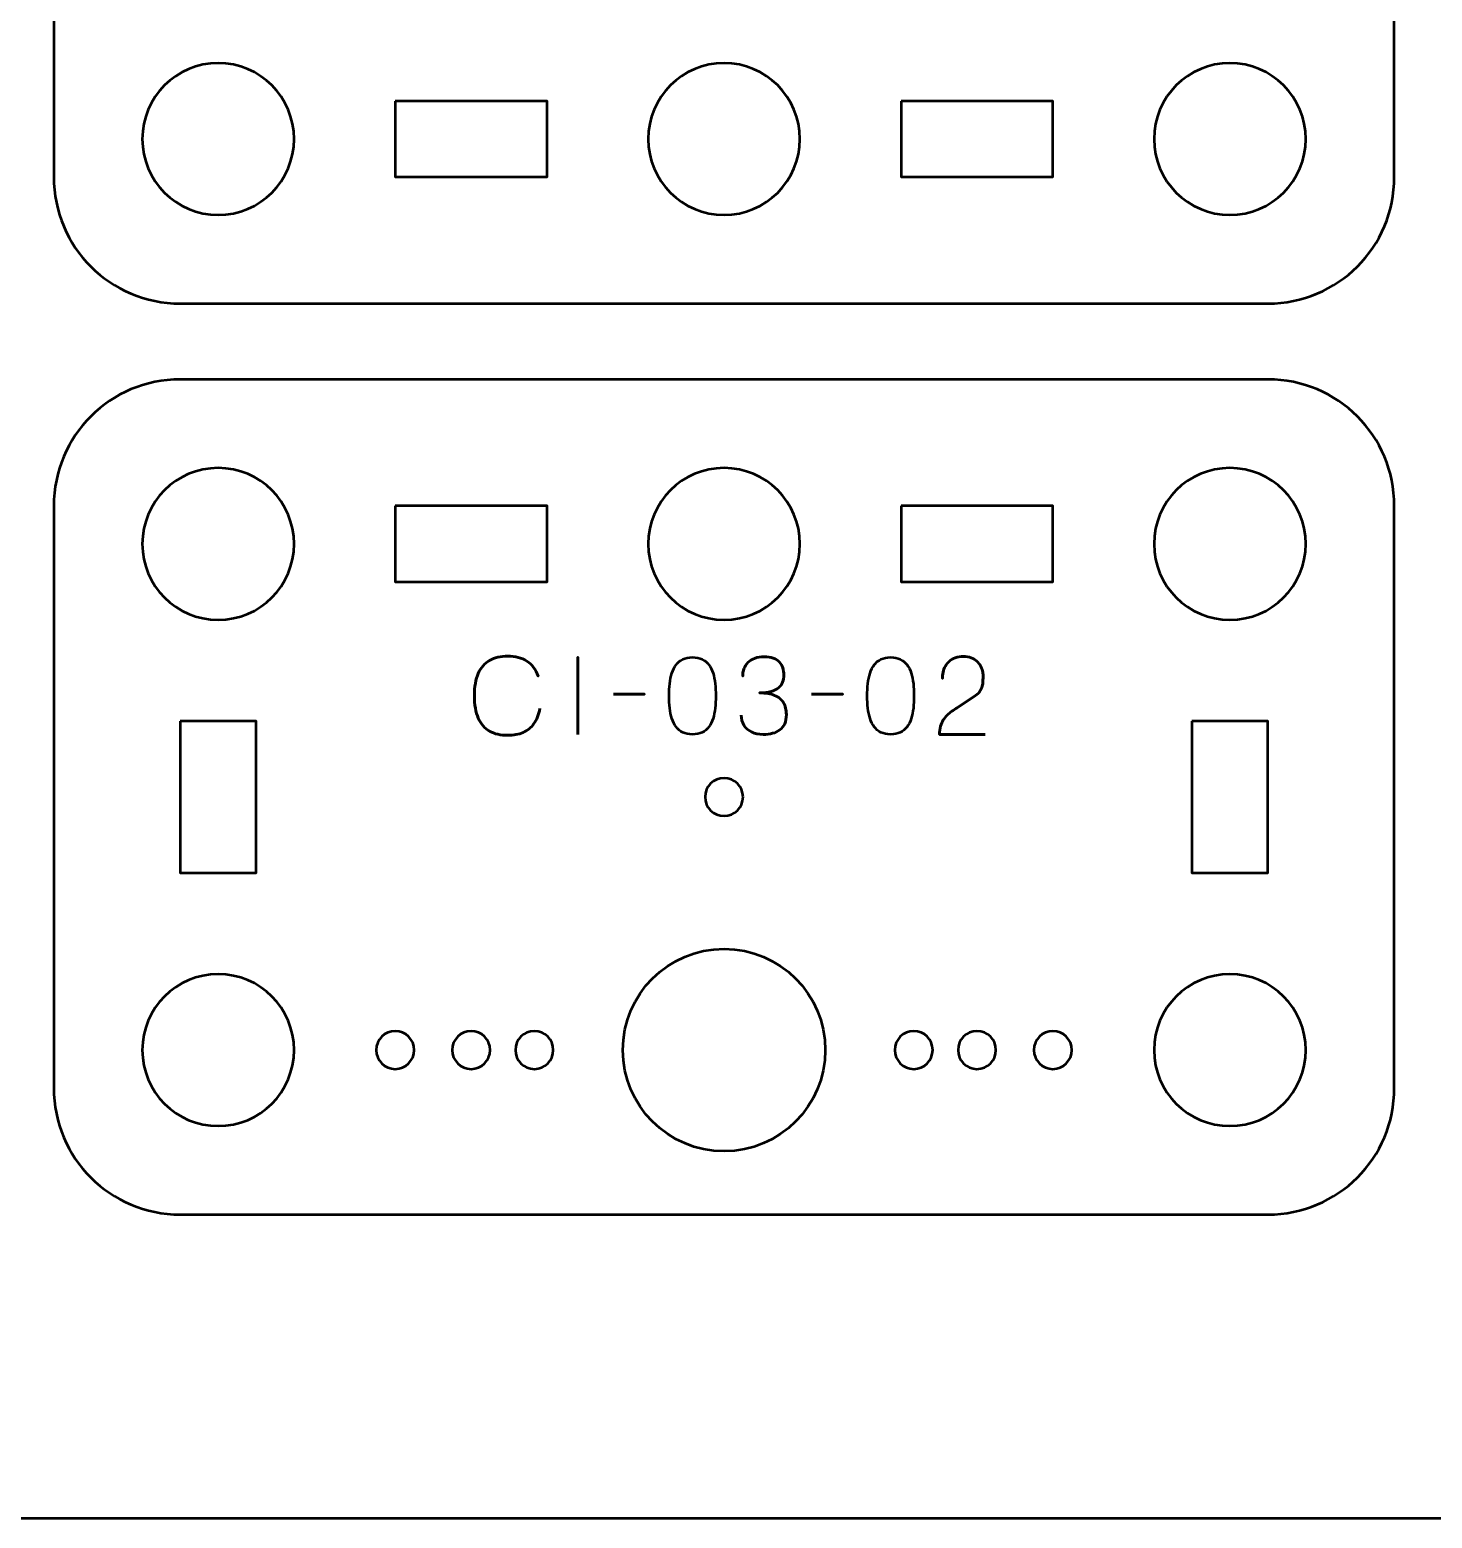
# Model space of a CAD drawing. Header units: centimetres. Extents: x -21 to 0, y -29.7 to 0.
# Drawn here: x -17.05 to -11.5, y -29.7 to -23.82 of the extents above; entities that cross this region are included whole.
import ezdxf

# ---------------------------------------------------------------- set-up
doc = ezdxf.new("R2010")
doc.units = ezdxf.units.CM
doc.header["$MEASUREMENT"] = 0
doc.layers.add('Layer 1', color=7, linetype='Continuous')

msp = doc.modelspace()

# ---------------------------------------------------------------- linework, layer by layer
at = {"layer": 'Layer 1', "color": 250, "lineweight": 53}
msp.add_ellipse((-14.3, -27.85), major_axis=(0, 0.4), ratio=1, dxfattribs=at)
at = {"layer": 'Layer 1', "color": 22, "lineweight": 53}
msp.add_open_spline([(-21.00003, -29.19995), (-21.00003, -29.19995), (-21.00003, -0.49992), (-21.00003, -0.49992), (-21.00003, -0.49992), (-21.00003, -0.22295), (-20.77694, 0.00004), (-20.49994, 0.00004), (-20.49994, 0.00004), (-20.49994, 0.00004), (-0.50008, 0.00004), (-0.50008, 0.00004), (-0.50008, 0.00004), (-0.22294, 0.00004), (0.00002, -0.22295), (0.00002, -0.49992), (0.00002, -0.49992), (0.00002, -0.49992), (0.00002, -29.19995), (0.00002, -29.19995), (0.00002, -29.19995), (0.00002, -29.47695), (-0.22294, -29.70004), (-0.50008, -29.70004), (-0.50008, -29.70004), (-0.50008, -29.70004), (-20.49994, -29.70004), (-20.49994, -29.70004), (-20.49994, -29.70004), (-20.77694, -29.70004), (-21.00003, -29.47695), (-21.00003, -29.19995)], degree=3, knots=[0, 0, 0, 0, 0.125, 0.125, 0.125, 0.125, 0.25, 0.25, 0.25, 0.25, 0.375, 0.375, 0.375, 0.375, 0.5, 0.5, 0.5, 0.5, 0.625, 0.625, 0.625, 0.625, 0.75, 0.75, 0.75, 0.75, 0.875, 0.875, 0.875, 0.875, 1, 1, 1, 1], dxfattribs=at)
at = {"layer": 'Layer 1', "color": 2, "lineweight": 53}
for points in [[(-16.44994, -19.59997), (-16.44994, -19.59997), (-12.15007, -19.59997), (-12.15007, -19.59997), (-12.15007, -19.59997), (-11.87293, -19.59997), (-11.64997, -19.82306), (-11.64997, -20.10006), (-11.64997, -20.10006), (-11.64997, -20.10006), (-11.64997, -24.39993), (-11.64997, -24.39993), (-11.64997, -24.39993), (-11.64997, -24.67707), (-11.87293, -24.90003), (-12.15007, -24.90003), (-12.15007, -24.90003), (-12.15007, -24.90003), (-16.44994, -24.90003), (-16.44994, -24.90003), (-16.44994, -24.90003), (-16.72694, -24.90003), (-16.95003, -24.67707), (-16.95003, -24.39993), (-16.95003, -24.39993), (-16.95003, -24.39993), (-16.95003, -20.10006), (-16.95003, -20.10006), (-16.95003, -20.10006), (-16.95003, -19.82306), (-16.72694, -19.59997), (-16.44994, -19.59997)], [(-16.44994, -25.19997), (-16.44994, -25.19997), (-12.15007, -25.19997), (-12.15007, -25.19997), (-12.15007, -25.19997), (-11.87293, -25.19997), (-11.64997, -25.42306), (-11.64997, -25.70006), (-11.64997, -25.70006), (-11.64997, -25.70006), (-11.64997, -27.99993), (-11.64997, -27.99993), (-11.64997, -27.99993), (-11.64997, -28.27707), (-11.87293, -28.50003), (-12.15007, -28.50003), (-12.15007, -28.50003), (-12.15007, -28.50003), (-16.44994, -28.50003), (-16.44994, -28.50003), (-16.44994, -28.50003), (-16.72694, -28.50003), (-16.95003, -28.27707), (-16.95003, -27.99993), (-16.95003, -27.99993), (-16.95003, -27.99993), (-16.95003, -25.70006), (-16.95003, -25.70006), (-16.95003, -25.70006), (-16.95003, -25.42306), (-16.72694, -25.19997), (-16.44994, -25.19997)]]:
    msp.add_open_spline(points, degree=3, knots=[0, 0, 0, 0, 0.125, 0.125, 0.125, 0.125, 0.25, 0.25, 0.25, 0.25, 0.375, 0.375, 0.375, 0.375, 0.5, 0.5, 0.5, 0.5, 0.625, 0.625, 0.625, 0.625, 0.75, 0.75, 0.75, 0.75, 0.875, 0.875, 0.875, 0.875, 1, 1, 1, 1], dxfattribs=at)
at = {"layer": 'Layer 1', "lineweight": 53}
for points in [[(-16, -24.25), (-16, -24.41567), (-16.13423, -24.55), (-16.30001, -24.55), (-16.30001, -24.55), (-16.46567, -24.55), (-16.60001, -24.41567), (-16.60001, -24.25), (-16.60001, -24.25), (-16.60001, -24.08437), (-16.46567, -23.95), (-16.30001, -23.95), (-16.30001, -23.95), (-16.13423, -23.95), (-16, -24.08437), (-16, -24.25)], [(-13.99993, -24.25), (-13.99993, -24.41567), (-14.1343, -24.55), (-14.29993, -24.55), (-14.29993, -24.55), (-14.4657, -24.55), (-14.59993, -24.41567), (-14.59993, -24.25), (-14.59993, -24.25), (-14.59993, -24.08437), (-14.4657, -23.95), (-14.29993, -23.95), (-14.29993, -23.95), (-14.1343, -23.95), (-13.99993, -24.08437), (-13.99993, -24.25)], [(-12, -24.25), (-12, -24.41567), (-12.13433, -24.55), (-12.3, -24.55), (-12.3, -24.55), (-12.46563, -24.55), (-12.6, -24.41567), (-12.6, -24.25), (-12.6, -24.25), (-12.6, -24.08437), (-12.46563, -23.95), (-12.3, -23.95), (-12.3, -23.95), (-12.13433, -23.95), (-12, -24.08437), (-12, -24.25)], [(-15.59999, -24.09993), (-15.59999, -24.09993), (-14.99998, -24.09993), (-14.99998, -24.09993), (-14.99998, -24.09993), (-14.99998, -24.09993), (-14.99998, -24.39993), (-14.99998, -24.39993), (-14.99998, -24.39993), (-14.99998, -24.39993), (-15.59999, -24.39993), (-15.59999, -24.39993), (-15.59999, -24.39993), (-15.59999, -24.39993), (-15.59999, -24.09993), (-15.59999, -24.09993)], [(-13.60002, -24.09993), (-13.60002, -24.09993), (-13.00002, -24.09993), (-13.00002, -24.09993), (-13.00002, -24.09993), (-13.00002, -24.09993), (-13.00002, -24.39993), (-13.00002, -24.39993), (-13.00002, -24.39993), (-13.00002, -24.39993), (-13.60002, -24.39993), (-13.60002, -24.39993), (-13.60002, -24.39993), (-13.60002, -24.39993), (-13.60002, -24.09993), (-13.60002, -24.09993)], [(-16, -25.85), (-16, -26.01577), (-16.13423, -26.15), (-16.30001, -26.15), (-16.30001, -26.15), (-16.46567, -26.15), (-16.60001, -26.01577), (-16.60001, -25.85), (-16.60001, -25.85), (-16.60001, -25.68433), (-16.46567, -25.54999), (-16.30001, -25.54999), (-16.30001, -25.54999), (-16.13423, -25.54999), (-16, -25.68433), (-16, -25.85)], [(-13.99993, -25.85), (-13.99993, -26.01577), (-14.1343, -26.15), (-14.29993, -26.15), (-14.29993, -26.15), (-14.4657, -26.15), (-14.59993, -26.01577), (-14.59993, -25.85), (-14.59993, -25.85), (-14.59993, -25.68433), (-14.4657, -25.54999), (-14.29993, -25.54999), (-14.29993, -25.54999), (-14.1343, -25.54999), (-13.99993, -25.68433), (-13.99993, -25.85)], [(-12, -25.85), (-12, -26.01577), (-12.13433, -26.15), (-12.3, -26.15), (-12.3, -26.15), (-12.46563, -26.15), (-12.6, -26.01577), (-12.6, -25.85), (-12.6, -25.85), (-12.6, -25.68433), (-12.46563, -25.54999), (-12.3, -25.54999), (-12.3, -25.54999), (-12.13433, -25.54999), (-12, -25.68433), (-12, -25.85)], [(-15.59999, -25.70006), (-15.59999, -25.70006), (-14.99998, -25.70006), (-14.99998, -25.70006), (-14.99998, -25.70006), (-14.99998, -25.70006), (-14.99998, -26.00007), (-14.99998, -26.00007), (-14.99998, -26.00007), (-14.99998, -26.00007), (-15.59999, -26.00007), (-15.59999, -26.00007), (-15.59999, -26.00007), (-15.59999, -26.00007), (-15.59999, -25.70006), (-15.59999, -25.70006)], [(-13.60002, -25.70006), (-13.60002, -25.70006), (-13.00002, -25.70006), (-13.00002, -25.70006), (-13.00002, -25.70006), (-13.00002, -25.70006), (-13.00002, -26.00007), (-13.00002, -26.00007), (-13.00002, -26.00007), (-13.00002, -26.00007), (-13.60002, -26.00007), (-13.60002, -26.00007), (-13.60002, -26.00007), (-13.60002, -26.00007), (-13.60002, -25.70006), (-13.60002, -25.70006)], [(-16.44994, -26.55001), (-16.44994, -26.55001), (-16.14993, -26.55001), (-16.14993, -26.55001), (-16.14993, -26.55001), (-16.14993, -26.55001), (-16.14993, -27.15002), (-16.14993, -27.15002), (-16.14993, -27.15002), (-16.14993, -27.15002), (-16.44994, -27.15002), (-16.44994, -27.15002), (-16.44994, -27.15002), (-16.44994, -27.15002), (-16.44994, -26.55001), (-16.44994, -26.55001)], [(-12.45007, -26.55001), (-12.45007, -26.55001), (-12.15007, -26.55001), (-12.15007, -26.55001), (-12.15007, -26.55001), (-12.15007, -26.55001), (-12.15007, -27.15002), (-12.15007, -27.15002), (-12.15007, -27.15002), (-12.15007, -27.15002), (-12.45007, -27.15002), (-12.45007, -27.15002), (-12.45007, -27.15002), (-12.45007, -27.15002), (-12.45007, -26.55001), (-12.45007, -26.55001)], [(-16, -27.85007), (-16, -28.0157), (-16.13423, -28.15007), (-16.30001, -28.15007), (-16.30001, -28.15007), (-16.46567, -28.15007), (-16.60001, -28.0157), (-16.60001, -27.85007), (-16.60001, -27.85007), (-16.60001, -27.6843), (-16.46567, -27.55007), (-16.30001, -27.55007), (-16.30001, -27.55007), (-16.13423, -27.55007), (-16, -27.6843), (-16, -27.85007)], [(-12, -27.85007), (-12, -28.0157), (-12.13433, -28.15007), (-12.3, -28.15007), (-12.3, -28.15007), (-12.46563, -28.15007), (-12.6, -28.0157), (-12.6, -27.85007), (-12.6, -27.85007), (-12.6, -27.6843), (-12.46563, -27.55007), (-12.3, -27.55007), (-12.3, -27.55007), (-12.13433, -27.55007), (-12, -27.6843), (-12, -27.85007)]]:
    msp.add_open_spline(points, degree=3, knots=[0, 0, 0, 0, 0.25, 0.25, 0.25, 0.25, 0.5, 0.5, 0.5, 0.5, 0.75, 0.75, 0.75, 0.75, 1, 1, 1, 1], dxfattribs=at)
at = {"layer": 'Layer 1', "color": 30, "lineweight": 53}
for points, knots in [([(-15.02816, -26.50037), (-15.03268, -26.52457), (-15.04058, -26.54454), (-15.05166, -26.5602), (-15.05166, -26.5602), (-15.0628, -26.5758), (-15.07706, -26.58737), (-15.09441, -26.59492), (-15.09441, -26.59492), (-15.1117, -26.60247), (-15.13202, -26.60628), (-15.15516, -26.60621), (-15.15516, -26.60621), (-15.18331, -26.60628), (-15.20723, -26.60084), (-15.22685, -26.58977), (-15.22685, -26.58977), (-15.24646, -26.57876), (-15.26142, -26.56176), (-15.27172, -26.53869), (-15.27172, -26.53869), (-15.28202, -26.51561), (-15.28717, -26.48605), (-15.28724, -26.45), (-15.28724, -26.45), (-15.28717, -26.41409), (-15.28202, -26.38459), (-15.27172, -26.36152), (-15.27172, -26.36152), (-15.26142, -26.33845), (-15.24646, -26.32138), (-15.22685, -26.3103), (-15.22685, -26.3103), (-15.20723, -26.29922), (-15.18331, -26.29372), (-15.15516, -26.29379), (-15.15516, -26.29379), (-15.12503, -26.29372), (-15.09978, -26.30014), (-15.07946, -26.31305), (-15.07946, -26.31305), (-15.05921, -26.32596), (-15.04432, -26.34593), (-15.03494, -26.37295), (-15.03494, -26.37295), (-15.04432, -26.34593), (-15.05921, -26.32596), (-15.07946, -26.31305), (-15.07946, -26.31305), (-15.09978, -26.30014), (-15.12503, -26.29372), (-15.15516, -26.29379), (-15.15516, -26.29379), (-15.18331, -26.29372), (-15.20723, -26.29922), (-15.22685, -26.3103), (-15.22685, -26.3103), (-15.24646, -26.32138), (-15.26142, -26.33845), (-15.27172, -26.36152), (-15.27172, -26.36152), (-15.28202, -26.38459), (-15.28717, -26.41409), (-15.28724, -26.45), (-15.28724, -26.45), (-15.28717, -26.48605), (-15.28202, -26.51561), (-15.27172, -26.53869), (-15.27172, -26.53869), (-15.26142, -26.56176), (-15.24646, -26.57876), (-15.22685, -26.58977), (-15.22685, -26.58977), (-15.20723, -26.60084), (-15.18331, -26.60628), (-15.15516, -26.60621), (-15.15516, -26.60621), (-15.13202, -26.60628), (-15.1117, -26.60247), (-15.09441, -26.59492), (-15.09441, -26.59492), (-15.07706, -26.58737), (-15.0628, -26.5758), (-15.05166, -26.5602), (-15.05166, -26.5602), (-15.04058, -26.54454), (-15.03268, -26.52457), (-15.02816, -26.50037)], [0, 0, 0, 0, 0.0454545, 0.0454545, 0.0454545, 0.0454545, 0.0909091, 0.0909091, 0.0909091, 0.0909091, 0.1363636, 0.1363636, 0.1363636, 0.1363636, 0.1818182, 0.1818182, 0.1818182, 0.1818182, 0.2272727, 0.2272727, 0.2272727, 0.2272727, 0.2727273, 0.2727273, 0.2727273, 0.2727273, 0.3181818, 0.3181818, 0.3181818, 0.3181818, 0.3636364, 0.3636364, 0.3636364, 0.3636364, 0.4090909, 0.4090909, 0.4090909, 0.4090909, 0.4545455, 0.4545455, 0.4545455, 0.4545455, 0.5, 0.5, 0.5, 0.5, 0.5454545, 0.5454545, 0.5454545, 0.5454545, 0.5909091, 0.5909091, 0.5909091, 0.5909091, 0.6363636, 0.6363636, 0.6363636, 0.6363636, 0.6818182, 0.6818182, 0.6818182, 0.6818182, 0.7272727, 0.7272727, 0.7272727, 0.7272727, 0.7727273, 0.7727273, 0.7727273, 0.7727273, 0.8181818, 0.8181818, 0.8181818, 0.8181818, 0.8636364, 0.8636364, 0.8636364, 0.8636364, 0.9090909, 0.9090909, 0.9090909, 0.9090909, 0.9545455, 0.9545455, 0.9545455, 0.9545455, 1, 1, 1, 1]), ([(-14.8783, -26.60282), (-14.8783, -26.60282), (-14.8783, -26.2976), (-14.8783, -26.2976), (-14.8783, -26.2976), (-14.8783, -26.2976), (-14.8783, -26.60282), (-14.8783, -26.60282)], [0, 0, 0, 0, 0.5, 0.5, 0.5, 0.5, 1, 1, 1, 1]), ([(-14.42491, -26.60282), (-14.4101, -26.60275), (-14.39733, -26.60014), (-14.38667, -26.59506), (-14.38667, -26.59506), (-14.37609, -26.58998), (-14.36727, -26.58271), (-14.36022, -26.57347), (-14.36022, -26.57347), (-14.35323, -26.56416), (-14.34773, -26.55315), (-14.34364, -26.54045), (-14.34364, -26.54045), (-14.33961, -26.52775), (-14.33672, -26.51385), (-14.3351, -26.49861), (-14.3351, -26.49861), (-14.3334, -26.48337), (-14.33256, -26.46735), (-14.33263, -26.45042), (-14.33263, -26.45042), (-14.33256, -26.43356), (-14.3334, -26.41754), (-14.3351, -26.40237), (-14.3351, -26.40237), (-14.33672, -26.3872), (-14.33961, -26.37323), (-14.34364, -26.36053), (-14.34364, -26.36053), (-14.34773, -26.3479), (-14.35323, -26.3369), (-14.36022, -26.32751), (-14.36022, -26.32751), (-14.36727, -26.3182), (-14.37609, -26.31093), (-14.38667, -26.30585), (-14.38667, -26.30585), (-14.39733, -26.3007), (-14.4101, -26.29809), (-14.42491, -26.29802), (-14.42491, -26.29802), (-14.43973, -26.29809), (-14.4525, -26.3007), (-14.46316, -26.30585), (-14.46316, -26.30585), (-14.47374, -26.31093), (-14.48256, -26.3182), (-14.48961, -26.32751), (-14.48961, -26.32751), (-14.4966, -26.3369), (-14.5021, -26.3479), (-14.50619, -26.36053), (-14.50619, -26.36053), (-14.51022, -26.37323), (-14.51311, -26.3872), (-14.51473, -26.40237), (-14.51473, -26.40237), (-14.51642, -26.41754), (-14.51727, -26.43356), (-14.5172, -26.45042), (-14.5172, -26.45042), (-14.51727, -26.46735), (-14.51642, -26.48337), (-14.51473, -26.49861), (-14.51473, -26.49861), (-14.51311, -26.51385), (-14.51022, -26.52775), (-14.50619, -26.54045), (-14.50619, -26.54045), (-14.5021, -26.55315), (-14.4966, -26.56416), (-14.48961, -26.57347), (-14.48961, -26.57347), (-14.48256, -26.58271), (-14.47374, -26.58998), (-14.46316, -26.59506), (-14.46316, -26.59506), (-14.4525, -26.60014), (-14.43973, -26.60275), (-14.42491, -26.60282)], [0, 0, 0, 0, 0.05, 0.05, 0.05, 0.05, 0.1, 0.1, 0.1, 0.1, 0.15, 0.15, 0.15, 0.15, 0.2, 0.2, 0.2, 0.2, 0.25, 0.25, 0.25, 0.25, 0.3, 0.3, 0.3, 0.3, 0.35, 0.35, 0.35, 0.35, 0.4, 0.4, 0.4, 0.4, 0.45, 0.45, 0.45, 0.45, 0.5, 0.5, 0.5, 0.5, 0.55, 0.55, 0.55, 0.55, 0.6, 0.6, 0.6, 0.6, 0.65, 0.65, 0.65, 0.65, 0.7, 0.7, 0.7, 0.7, 0.75, 0.75, 0.75, 0.75, 0.8, 0.8, 0.8, 0.8, 0.85, 0.85, 0.85, 0.85, 0.9, 0.9, 0.9, 0.9, 0.95, 0.95, 0.95, 0.95, 1, 1, 1, 1]), ([(-14.42491, -26.60282), (-14.4101, -26.60275), (-14.39733, -26.60014), (-14.38667, -26.59506), (-14.38667, -26.59506), (-14.37609, -26.58998), (-14.36727, -26.58271), (-14.36022, -26.57347), (-14.36022, -26.57347), (-14.35323, -26.56416), (-14.34773, -26.55315), (-14.34364, -26.54045), (-14.34364, -26.54045), (-14.33961, -26.52775), (-14.33672, -26.51385), (-14.3351, -26.49861), (-14.3351, -26.49861), (-14.3334, -26.48337), (-14.33256, -26.46735), (-14.33263, -26.45042), (-14.33263, -26.45042), (-14.33256, -26.43356), (-14.3334, -26.41754), (-14.3351, -26.40237), (-14.3351, -26.40237), (-14.33672, -26.3872), (-14.33961, -26.37323), (-14.34364, -26.36053), (-14.34364, -26.36053), (-14.34773, -26.3479), (-14.35323, -26.3369), (-14.36022, -26.32751), (-14.36022, -26.32751), (-14.36727, -26.3182), (-14.37609, -26.31093), (-14.38667, -26.30585), (-14.38667, -26.30585), (-14.39733, -26.3007), (-14.4101, -26.29809), (-14.42491, -26.29802), (-14.42491, -26.29802), (-14.43973, -26.29809), (-14.4525, -26.3007), (-14.46316, -26.30585), (-14.46316, -26.30585), (-14.47374, -26.31093), (-14.48256, -26.3182), (-14.48961, -26.32751), (-14.48961, -26.32751), (-14.4966, -26.3369), (-14.5021, -26.3479), (-14.50619, -26.36053), (-14.50619, -26.36053), (-14.51022, -26.37323), (-14.51311, -26.3872), (-14.51473, -26.40237), (-14.51473, -26.40237), (-14.51642, -26.41754), (-14.51727, -26.43356), (-14.5172, -26.45042), (-14.5172, -26.45042), (-14.51727, -26.46735), (-14.51642, -26.48337), (-14.51473, -26.49861), (-14.51473, -26.49861), (-14.51311, -26.51385), (-14.51022, -26.52775), (-14.50619, -26.54045), (-14.50619, -26.54045), (-14.5021, -26.55315), (-14.4966, -26.56416), (-14.48961, -26.57347), (-14.48961, -26.57347), (-14.48256, -26.58271), (-14.47374, -26.58998), (-14.46316, -26.59506), (-14.46316, -26.59506), (-14.4525, -26.60014), (-14.43973, -26.60275), (-14.42491, -26.60282)], [0, 0, 0, 0, 0.05, 0.05, 0.05, 0.05, 0.1, 0.1, 0.1, 0.1, 0.15, 0.15, 0.15, 0.15, 0.2, 0.2, 0.2, 0.2, 0.25, 0.25, 0.25, 0.25, 0.3, 0.3, 0.3, 0.3, 0.35, 0.35, 0.35, 0.35, 0.4, 0.4, 0.4, 0.4, 0.45, 0.45, 0.45, 0.45, 0.5, 0.5, 0.5, 0.5, 0.55, 0.55, 0.55, 0.55, 0.6, 0.6, 0.6, 0.6, 0.65, 0.65, 0.65, 0.65, 0.7, 0.7, 0.7, 0.7, 0.75, 0.75, 0.75, 0.75, 0.8, 0.8, 0.8, 0.8, 0.85, 0.85, 0.85, 0.85, 0.9, 0.9, 0.9, 0.9, 0.95, 0.95, 0.95, 0.95, 1, 1, 1, 1]), ([(-14.2323, -26.5262), (-14.23223, -26.54144), (-14.2287, -26.5547), (-14.22172, -26.5662), (-14.22172, -26.5662), (-14.21473, -26.57763), (-14.20478, -26.58659), (-14.1918, -26.59301), (-14.1918, -26.59301), (-14.17882, -26.59943), (-14.16323, -26.60268), (-14.14509, -26.60282), (-14.14509, -26.60282), (-14.13148, -26.60282), (-14.11913, -26.60141), (-14.10791, -26.59845), (-14.10791, -26.59845), (-14.09676, -26.59548), (-14.08717, -26.5909), (-14.07905, -26.58462), (-14.07905, -26.58462), (-14.07094, -26.57834), (-14.06473, -26.57022), (-14.06029, -26.56035), (-14.06029, -26.56035), (-14.05591, -26.5504), (-14.05373, -26.53847), (-14.05366, -26.5245), (-14.05366, -26.5245), (-14.05358, -26.50588), (-14.05739, -26.49014), (-14.06494, -26.47737), (-14.06494, -26.47737), (-14.07249, -26.4646), (-14.08421, -26.45501), (-14.09994, -26.44845), (-14.09994, -26.44845), (-14.11567, -26.44188), (-14.13585, -26.43857), (-14.16033, -26.43857), (-14.16033, -26.43857), (-14.14206, -26.43864), (-14.12675, -26.43695), (-14.11426, -26.43349), (-14.11426, -26.43349), (-14.10184, -26.43003), (-14.0919, -26.42516), (-14.08442, -26.41881), (-14.08442, -26.41881), (-14.07694, -26.41253), (-14.07151, -26.40505), (-14.06826, -26.39645), (-14.06826, -26.39645), (-14.06494, -26.38791), (-14.06332, -26.37853), (-14.06339, -26.3683), (-14.06339, -26.3683), (-14.06332, -26.35806), (-14.06473, -26.34861), (-14.06755, -26.33986), (-14.06755, -26.33986), (-14.07031, -26.33111), (-14.07482, -26.32342), (-14.08096, -26.31686), (-14.08096, -26.31686), (-14.0871, -26.3103), (-14.09521, -26.30515), (-14.10516, -26.30148), (-14.10516, -26.30148), (-14.11518, -26.29781), (-14.12739, -26.29598), (-14.14171, -26.29591), (-14.14171, -26.29591), (-14.15596, -26.29598), (-14.16845, -26.29809), (-14.17903, -26.30219), (-14.17903, -26.30219), (-14.18969, -26.30628), (-14.19843, -26.31185), (-14.20549, -26.31898), (-14.20549, -26.31898), (-14.21247, -26.3261), (-14.2177, -26.33422), (-14.22115, -26.34339), (-14.22115, -26.34339), (-14.22468, -26.35256), (-14.22637, -26.3623), (-14.22637, -26.37253), (-14.22637, -26.37253), (-14.22637, -26.3623), (-14.22468, -26.35256), (-14.22115, -26.34339), (-14.22115, -26.34339), (-14.2177, -26.33422), (-14.21247, -26.3261), (-14.20549, -26.31898), (-14.20549, -26.31898), (-14.19843, -26.31185), (-14.18969, -26.30628), (-14.17903, -26.30219), (-14.17903, -26.30219), (-14.16845, -26.29809), (-14.15596, -26.29598), (-14.14171, -26.29591), (-14.14171, -26.29591), (-14.12739, -26.29598), (-14.11518, -26.29781), (-14.10516, -26.30148), (-14.10516, -26.30148), (-14.09521, -26.30515), (-14.0871, -26.3103), (-14.08096, -26.31686), (-14.08096, -26.31686), (-14.07482, -26.32342), (-14.07031, -26.33111), (-14.06755, -26.33986), (-14.06755, -26.33986), (-14.06473, -26.34861), (-14.06332, -26.35806), (-14.06339, -26.3683), (-14.06339, -26.3683), (-14.06332, -26.37853), (-14.06494, -26.38791), (-14.06826, -26.39645), (-14.06826, -26.39645), (-14.07151, -26.40505), (-14.07694, -26.41253), (-14.08442, -26.41881), (-14.08442, -26.41881), (-14.0919, -26.42516), (-14.10184, -26.43003), (-14.11426, -26.43349), (-14.11426, -26.43349), (-14.12675, -26.43695), (-14.14206, -26.43864), (-14.16033, -26.43857), (-14.16033, -26.43857), (-14.13585, -26.43857), (-14.11567, -26.44188), (-14.09994, -26.44845), (-14.09994, -26.44845), (-14.08421, -26.45501), (-14.07249, -26.4646), (-14.06494, -26.47737), (-14.06494, -26.47737), (-14.05739, -26.49014), (-14.05358, -26.50588), (-14.05366, -26.5245), (-14.05366, -26.5245), (-14.05373, -26.53847), (-14.05591, -26.5504), (-14.06029, -26.56035), (-14.06029, -26.56035), (-14.06473, -26.57022), (-14.07094, -26.57834), (-14.07905, -26.58462), (-14.07905, -26.58462), (-14.08717, -26.5909), (-14.09676, -26.59548), (-14.10791, -26.59845), (-14.10791, -26.59845), (-14.11913, -26.60141), (-14.13148, -26.60282), (-14.14509, -26.60282), (-14.14509, -26.60282), (-14.16323, -26.60268), (-14.17882, -26.59943), (-14.1918, -26.59301), (-14.1918, -26.59301), (-14.20478, -26.58659), (-14.21473, -26.57763), (-14.22172, -26.5662), (-14.22172, -26.5662), (-14.2287, -26.5547), (-14.23223, -26.54144), (-14.2323, -26.5262)], [0, 0, 0, 0, 0.0227273, 0.0227273, 0.0227273, 0.0227273, 0.0454545, 0.0454545, 0.0454545, 0.0454545, 0.0681818, 0.0681818, 0.0681818, 0.0681818, 0.0909091, 0.0909091, 0.0909091, 0.0909091, 0.1136364, 0.1136364, 0.1136364, 0.1136364, 0.1363636, 0.1363636, 0.1363636, 0.1363636, 0.1590909, 0.1590909, 0.1590909, 0.1590909, 0.1818182, 0.1818182, 0.1818182, 0.1818182, 0.2045455, 0.2045455, 0.2045455, 0.2045455, 0.2272727, 0.2272727, 0.2272727, 0.2272727, 0.25, 0.25, 0.25, 0.25, 0.2727273, 0.2727273, 0.2727273, 0.2727273, 0.2954545, 0.2954545, 0.2954545, 0.2954545, 0.3181818, 0.3181818, 0.3181818, 0.3181818, 0.3409091, 0.3409091, 0.3409091, 0.3409091, 0.3636364, 0.3636364, 0.3636364, 0.3636364, 0.3863636, 0.3863636, 0.3863636, 0.3863636, 0.4090909, 0.4090909, 0.4090909, 0.4090909, 0.4318182, 0.4318182, 0.4318182, 0.4318182, 0.4545455, 0.4545455, 0.4545455, 0.4545455, 0.4772727, 0.4772727, 0.4772727, 0.4772727, 0.5, 0.5, 0.5, 0.5, 0.5227273, 0.5227273, 0.5227273, 0.5227273, 0.5454545, 0.5454545, 0.5454545, 0.5454545, 0.5681818, 0.5681818, 0.5681818, 0.5681818, 0.5909091, 0.5909091, 0.5909091, 0.5909091, 0.6136364, 0.6136364, 0.6136364, 0.6136364, 0.6363636, 0.6363636, 0.6363636, 0.6363636, 0.6590909, 0.6590909, 0.6590909, 0.6590909, 0.6818182, 0.6818182, 0.6818182, 0.6818182, 0.7045455, 0.7045455, 0.7045455, 0.7045455, 0.7272727, 0.7272727, 0.7272727, 0.7272727, 0.75, 0.75, 0.75, 0.75, 0.7727273, 0.7727273, 0.7727273, 0.7727273, 0.7954545, 0.7954545, 0.7954545, 0.7954545, 0.8181818, 0.8181818, 0.8181818, 0.8181818, 0.8409091, 0.8409091, 0.8409091, 0.8409091, 0.8636364, 0.8636364, 0.8636364, 0.8636364, 0.8863636, 0.8863636, 0.8863636, 0.8863636, 0.9090909, 0.9090909, 0.9090909, 0.9090909, 0.9318182, 0.9318182, 0.9318182, 0.9318182, 0.9545455, 0.9545455, 0.9545455, 0.9545455, 0.9772727, 0.9772727, 0.9772727, 0.9772727, 1, 1, 1, 1]), ([(-13.64133, -26.60282), (-13.62652, -26.60275), (-13.61375, -26.60014), (-13.60309, -26.59506), (-13.60309, -26.59506), (-13.59251, -26.58998), (-13.58369, -26.58271), (-13.57664, -26.57347), (-13.57664, -26.57347), (-13.56965, -26.56416), (-13.56415, -26.55315), (-13.56006, -26.54045), (-13.56006, -26.54045), (-13.55603, -26.52775), (-13.55314, -26.51385), (-13.55152, -26.49861), (-13.55152, -26.49861), (-13.54982, -26.48337), (-13.54898, -26.46735), (-13.54905, -26.45042), (-13.54905, -26.45042), (-13.54898, -26.43356), (-13.54982, -26.41754), (-13.55152, -26.40237), (-13.55152, -26.40237), (-13.55314, -26.3872), (-13.55603, -26.37323), (-13.56006, -26.36053), (-13.56006, -26.36053), (-13.56415, -26.3479), (-13.56965, -26.3369), (-13.57664, -26.32751), (-13.57664, -26.32751), (-13.58369, -26.3182), (-13.59251, -26.31093), (-13.60309, -26.30585), (-13.60309, -26.30585), (-13.61375, -26.3007), (-13.62652, -26.29809), (-13.64133, -26.29802), (-13.64133, -26.29802), (-13.65615, -26.29809), (-13.66892, -26.3007), (-13.67958, -26.30585), (-13.67958, -26.30585), (-13.69016, -26.31093), (-13.69898, -26.3182), (-13.70603, -26.32751), (-13.70603, -26.32751), (-13.71302, -26.3369), (-13.71852, -26.3479), (-13.72261, -26.36053), (-13.72261, -26.36053), (-13.72664, -26.37323), (-13.72953, -26.3872), (-13.73115, -26.40237), (-13.73115, -26.40237), (-13.73284, -26.41754), (-13.73369, -26.43356), (-13.73362, -26.45042), (-13.73362, -26.45042), (-13.73369, -26.46735), (-13.73284, -26.48337), (-13.73115, -26.49861), (-13.73115, -26.49861), (-13.72953, -26.51385), (-13.72664, -26.52775), (-13.72261, -26.54045), (-13.72261, -26.54045), (-13.71852, -26.55315), (-13.71302, -26.56416), (-13.70603, -26.57347), (-13.70603, -26.57347), (-13.69898, -26.58271), (-13.69016, -26.58998), (-13.67958, -26.59506), (-13.67958, -26.59506), (-13.66892, -26.60014), (-13.65615, -26.60275), (-13.64133, -26.60282)], [0, 0, 0, 0, 0.05, 0.05, 0.05, 0.05, 0.1, 0.1, 0.1, 0.1, 0.15, 0.15, 0.15, 0.15, 0.2, 0.2, 0.2, 0.2, 0.25, 0.25, 0.25, 0.25, 0.3, 0.3, 0.3, 0.3, 0.35, 0.35, 0.35, 0.35, 0.4, 0.4, 0.4, 0.4, 0.45, 0.45, 0.45, 0.45, 0.5, 0.5, 0.5, 0.5, 0.55, 0.55, 0.55, 0.55, 0.6, 0.6, 0.6, 0.6, 0.65, 0.65, 0.65, 0.65, 0.7, 0.7, 0.7, 0.7, 0.75, 0.75, 0.75, 0.75, 0.8, 0.8, 0.8, 0.8, 0.85, 0.85, 0.85, 0.85, 0.9, 0.9, 0.9, 0.9, 0.95, 0.95, 0.95, 0.95, 1, 1, 1, 1]), ([(-13.64133, -26.60282), (-13.62652, -26.60275), (-13.61375, -26.60014), (-13.60309, -26.59506), (-13.60309, -26.59506), (-13.59251, -26.58998), (-13.58369, -26.58271), (-13.57664, -26.57347), (-13.57664, -26.57347), (-13.56965, -26.56416), (-13.56415, -26.55315), (-13.56006, -26.54045), (-13.56006, -26.54045), (-13.55603, -26.52775), (-13.55314, -26.51385), (-13.55152, -26.49861), (-13.55152, -26.49861), (-13.54982, -26.48337), (-13.54898, -26.46735), (-13.54905, -26.45042), (-13.54905, -26.45042), (-13.54898, -26.43356), (-13.54982, -26.41754), (-13.55152, -26.40237), (-13.55152, -26.40237), (-13.55314, -26.3872), (-13.55603, -26.37323), (-13.56006, -26.36053), (-13.56006, -26.36053), (-13.56415, -26.3479), (-13.56965, -26.3369), (-13.57664, -26.32751), (-13.57664, -26.32751), (-13.58369, -26.3182), (-13.59251, -26.31093), (-13.60309, -26.30585), (-13.60309, -26.30585), (-13.61375, -26.3007), (-13.62652, -26.29809), (-13.64133, -26.29802), (-13.64133, -26.29802), (-13.65615, -26.29809), (-13.66892, -26.3007), (-13.67958, -26.30585), (-13.67958, -26.30585), (-13.69016, -26.31093), (-13.69898, -26.3182), (-13.70603, -26.32751), (-13.70603, -26.32751), (-13.71302, -26.3369), (-13.71852, -26.3479), (-13.72261, -26.36053), (-13.72261, -26.36053), (-13.72664, -26.37323), (-13.72953, -26.3872), (-13.73115, -26.40237), (-13.73115, -26.40237), (-13.73284, -26.41754), (-13.73369, -26.43356), (-13.73362, -26.45042), (-13.73362, -26.45042), (-13.73369, -26.46735), (-13.73284, -26.48337), (-13.73115, -26.49861), (-13.73115, -26.49861), (-13.72953, -26.51385), (-13.72664, -26.52775), (-13.72261, -26.54045), (-13.72261, -26.54045), (-13.71852, -26.55315), (-13.71302, -26.56416), (-13.70603, -26.57347), (-13.70603, -26.57347), (-13.69898, -26.58271), (-13.69016, -26.58998), (-13.67958, -26.59506), (-13.67958, -26.59506), (-13.66892, -26.60014), (-13.65615, -26.60275), (-13.64133, -26.60282)], [0, 0, 0, 0, 0.05, 0.05, 0.05, 0.05, 0.1, 0.1, 0.1, 0.1, 0.15, 0.15, 0.15, 0.15, 0.2, 0.2, 0.2, 0.2, 0.25, 0.25, 0.25, 0.25, 0.3, 0.3, 0.3, 0.3, 0.35, 0.35, 0.35, 0.35, 0.4, 0.4, 0.4, 0.4, 0.45, 0.45, 0.45, 0.45, 0.5, 0.5, 0.5, 0.5, 0.55, 0.55, 0.55, 0.55, 0.6, 0.6, 0.6, 0.6, 0.65, 0.65, 0.65, 0.65, 0.7, 0.7, 0.7, 0.7, 0.75, 0.75, 0.75, 0.75, 0.8, 0.8, 0.8, 0.8, 0.85, 0.85, 0.85, 0.85, 0.9, 0.9, 0.9, 0.9, 0.95, 0.95, 0.95, 0.95, 1, 1, 1, 1]), ([(-13.26711, -26.60282), (-13.26711, -26.60282), (-13.44872, -26.60282), (-13.44872, -26.60282), (-13.44872, -26.60282), (-13.44837, -26.59054), (-13.44682, -26.57968), (-13.4442, -26.57036), (-13.4442, -26.57036), (-13.44152, -26.56105), (-13.43793, -26.55287), (-13.43348, -26.54581), (-13.43348, -26.54581), (-13.42896, -26.53876), (-13.42381, -26.53248), (-13.41796, -26.52697), (-13.41796, -26.52697), (-13.4121, -26.5214), (-13.40582, -26.51632), (-13.39905, -26.51152), (-13.39905, -26.51152), (-13.39228, -26.50679), (-13.38529, -26.50207), (-13.37802, -26.49741), (-13.37802, -26.49741), (-13.37802, -26.49741), (-13.30563, -26.44915), (-13.30563, -26.44915), (-13.30563, -26.44915), (-13.29823, -26.44393), (-13.29244, -26.43822), (-13.28835, -26.43208), (-13.28835, -26.43208), (-13.28419, -26.42594), (-13.28129, -26.41945), (-13.27953, -26.4126), (-13.27953, -26.4126), (-13.27784, -26.40583), (-13.27678, -26.39885), (-13.27643, -26.39179), (-13.27643, -26.39179), (-13.27607, -26.38466), (-13.27593, -26.37754), (-13.276, -26.37041), (-13.276, -26.37041), (-13.276, -26.36456), (-13.27678, -26.35828), (-13.27833, -26.3515), (-13.27833, -26.3515), (-13.27995, -26.3448), (-13.28249, -26.3381), (-13.28609, -26.33147), (-13.28609, -26.33147), (-13.28969, -26.32483), (-13.29449, -26.31877), (-13.30048, -26.31326), (-13.30048, -26.31326), (-13.30648, -26.30783), (-13.31389, -26.30346), (-13.32271, -26.30014), (-13.32271, -26.30014), (-13.33153, -26.29682), (-13.3419, -26.29513), (-13.35389, -26.29506), (-13.35389, -26.29506), (-13.36596, -26.29513), (-13.37661, -26.29682), (-13.38579, -26.30007), (-13.38579, -26.30007), (-13.39496, -26.30331), (-13.40279, -26.30783), (-13.40928, -26.31354), (-13.40928, -26.31354), (-13.41577, -26.31926), (-13.42099, -26.32589), (-13.42508, -26.3333), (-13.42508, -26.3333), (-13.42918, -26.34071), (-13.43214, -26.34861), (-13.43404, -26.35694), (-13.43404, -26.35694), (-13.43595, -26.36526), (-13.43687, -26.37373), (-13.43687, -26.38227), (-13.43687, -26.38227), (-13.43687, -26.37373), (-13.43595, -26.36526), (-13.43404, -26.35694), (-13.43404, -26.35694), (-13.43214, -26.34861), (-13.42918, -26.34071), (-13.42508, -26.3333), (-13.42508, -26.3333), (-13.42099, -26.32589), (-13.41577, -26.31926), (-13.40928, -26.31354), (-13.40928, -26.31354), (-13.40279, -26.30783), (-13.39496, -26.30331), (-13.38579, -26.30007), (-13.38579, -26.30007), (-13.37661, -26.29682), (-13.36596, -26.29513), (-13.35389, -26.29506), (-13.35389, -26.29506), (-13.3419, -26.29513), (-13.33153, -26.29682), (-13.32271, -26.30014), (-13.32271, -26.30014), (-13.31389, -26.30346), (-13.30648, -26.30783), (-13.30048, -26.31326), (-13.30048, -26.31326), (-13.29449, -26.31877), (-13.28969, -26.32483), (-13.28609, -26.33147), (-13.28609, -26.33147), (-13.28249, -26.3381), (-13.27995, -26.3448), (-13.27833, -26.3515), (-13.27833, -26.3515), (-13.27678, -26.35828), (-13.276, -26.36456), (-13.276, -26.37041), (-13.276, -26.37041), (-13.27593, -26.37754), (-13.27607, -26.38466), (-13.27643, -26.39179), (-13.27643, -26.39179), (-13.27678, -26.39885), (-13.27784, -26.40583), (-13.27953, -26.4126), (-13.27953, -26.4126), (-13.28129, -26.41945), (-13.28419, -26.42594), (-13.28835, -26.43208), (-13.28835, -26.43208), (-13.29244, -26.43822), (-13.29823, -26.44393), (-13.30563, -26.44915), (-13.30563, -26.44915), (-13.30563, -26.44915), (-13.37802, -26.49741), (-13.37802, -26.49741), (-13.37802, -26.49741), (-13.38529, -26.50207), (-13.39228, -26.50679), (-13.39905, -26.51152), (-13.39905, -26.51152), (-13.40582, -26.51632), (-13.4121, -26.5214), (-13.41796, -26.52697), (-13.41796, -26.52697), (-13.42381, -26.53248), (-13.42896, -26.53876), (-13.43348, -26.54581), (-13.43348, -26.54581), (-13.43793, -26.55287), (-13.44152, -26.56105), (-13.4442, -26.57036), (-13.4442, -26.57036), (-13.44682, -26.57968), (-13.44837, -26.59054), (-13.44872, -26.60282), (-13.44872, -26.60282), (-13.44872, -26.60282), (-13.26711, -26.60282), (-13.26711, -26.60282)], [0, 0, 0, 0, 0.0238095, 0.0238095, 0.0238095, 0.0238095, 0.047619, 0.047619, 0.047619, 0.047619, 0.0714286, 0.0714286, 0.0714286, 0.0714286, 0.0952381, 0.0952381, 0.0952381, 0.0952381, 0.1190476, 0.1190476, 0.1190476, 0.1190476, 0.1428571, 0.1428571, 0.1428571, 0.1428571, 0.1666667, 0.1666667, 0.1666667, 0.1666667, 0.1904762, 0.1904762, 0.1904762, 0.1904762, 0.2142857, 0.2142857, 0.2142857, 0.2142857, 0.2380952, 0.2380952, 0.2380952, 0.2380952, 0.2619048, 0.2619048, 0.2619048, 0.2619048, 0.2857143, 0.2857143, 0.2857143, 0.2857143, 0.3095238, 0.3095238, 0.3095238, 0.3095238, 0.3333333, 0.3333333, 0.3333333, 0.3333333, 0.3571429, 0.3571429, 0.3571429, 0.3571429, 0.3809524, 0.3809524, 0.3809524, 0.3809524, 0.4047619, 0.4047619, 0.4047619, 0.4047619, 0.4285714, 0.4285714, 0.4285714, 0.4285714, 0.452381, 0.452381, 0.452381, 0.452381, 0.4761905, 0.4761905, 0.4761905, 0.4761905, 0.5, 0.5, 0.5, 0.5, 0.5238095, 0.5238095, 0.5238095, 0.5238095, 0.547619, 0.547619, 0.547619, 0.547619, 0.5714286, 0.5714286, 0.5714286, 0.5714286, 0.5952381, 0.5952381, 0.5952381, 0.5952381, 0.6190476, 0.6190476, 0.6190476, 0.6190476, 0.6428571, 0.6428571, 0.6428571, 0.6428571, 0.6666667, 0.6666667, 0.6666667, 0.6666667, 0.6904762, 0.6904762, 0.6904762, 0.6904762, 0.7142857, 0.7142857, 0.7142857, 0.7142857, 0.7380952, 0.7380952, 0.7380952, 0.7380952, 0.7619048, 0.7619048, 0.7619048, 0.7619048, 0.7857143, 0.7857143, 0.7857143, 0.7857143, 0.8095238, 0.8095238, 0.8095238, 0.8095238, 0.8333333, 0.8333333, 0.8333333, 0.8333333, 0.8571429, 0.8571429, 0.8571429, 0.8571429, 0.8809524, 0.8809524, 0.8809524, 0.8809524, 0.9047619, 0.9047619, 0.9047619, 0.9047619, 0.9285714, 0.9285714, 0.9285714, 0.9285714, 0.952381, 0.952381, 0.952381, 0.952381, 0.9761905, 0.9761905, 0.9761905, 0.9761905, 1, 1, 1, 1]), ([(-14.73733, -26.44322), (-14.73733, -26.44322), (-14.61414, -26.44322), (-14.61414, -26.44322), (-14.61414, -26.44322), (-14.61414, -26.44322), (-14.73733, -26.44322), (-14.73733, -26.44322)], [0, 0, 0, 0, 0.5, 0.5, 0.5, 0.5, 1, 1, 1, 1]), ([(-13.95375, -26.44322), (-13.95375, -26.44322), (-13.83056, -26.44322), (-13.83056, -26.44322), (-13.83056, -26.44322), (-13.83056, -26.44322), (-13.95375, -26.44322), (-13.95375, -26.44322)], [0, 0, 0, 0, 0.5, 0.5, 0.5, 0.5, 1, 1, 1, 1])]:
    msp.add_open_spline(points, degree=3, knots=knots, dxfattribs=at)
at = {"layer": 'Layer 1', "color": 250, "lineweight": 53}
for points in [[(-14.225, -26.85), (-14.225, -26.89141), (-14.25859, -26.925), (-14.3, -26.925), (-14.3, -26.925), (-14.3414, -26.925), (-14.375, -26.89141), (-14.375, -26.85), (-14.375, -26.85), (-14.375, -26.8086), (-14.3414, -26.775), (-14.3, -26.775), (-14.3, -26.775), (-14.25859, -26.775), (-14.225, -26.8086), (-14.225, -26.85)], [(-15.6, -27.775), (-15.55859, -27.775), (-15.525, -27.8086), (-15.525, -27.85), (-15.525, -27.85), (-15.525, -27.89141), (-15.55859, -27.925), (-15.6, -27.925), (-15.6, -27.925), (-15.6414, -27.925), (-15.675, -27.89141), (-15.675, -27.85), (-15.675, -27.85), (-15.675, -27.8086), (-15.6414, -27.775), (-15.6, -27.775)], [(-15.3, -27.775), (-15.25859, -27.775), (-15.225, -27.8086), (-15.225, -27.85), (-15.225, -27.85), (-15.225, -27.89141), (-15.25859, -27.925), (-15.3, -27.925), (-15.3, -27.925), (-15.3414, -27.925), (-15.375, -27.89141), (-15.375, -27.85), (-15.375, -27.85), (-15.375, -27.8086), (-15.3414, -27.775), (-15.3, -27.775)], [(-15.05, -27.775), (-15.00859, -27.775), (-14.975, -27.8086), (-14.975, -27.85), (-14.975, -27.85), (-14.975, -27.89141), (-15.00859, -27.925), (-15.05, -27.925), (-15.05, -27.925), (-15.0914, -27.925), (-15.125, -27.89141), (-15.125, -27.85), (-15.125, -27.85), (-15.125, -27.8086), (-15.0914, -27.775), (-15.05, -27.775)], [(-13.55, -27.925), (-13.5914, -27.925), (-13.625, -27.89141), (-13.625, -27.85), (-13.625, -27.85), (-13.625, -27.8086), (-13.5914, -27.775), (-13.55, -27.775), (-13.55, -27.775), (-13.50859, -27.775), (-13.475, -27.8086), (-13.475, -27.85), (-13.475, -27.85), (-13.475, -27.89141), (-13.50859, -27.925), (-13.55, -27.925)], [(-13.3, -27.925), (-13.3414, -27.925), (-13.375, -27.89141), (-13.375, -27.85), (-13.375, -27.85), (-13.375, -27.8086), (-13.3414, -27.775), (-13.3, -27.775), (-13.3, -27.775), (-13.25859, -27.775), (-13.225, -27.8086), (-13.225, -27.85), (-13.225, -27.85), (-13.225, -27.89141), (-13.25859, -27.925), (-13.3, -27.925)], [(-13, -27.925), (-13.0414, -27.925), (-13.075, -27.89141), (-13.075, -27.85), (-13.075, -27.85), (-13.075, -27.8086), (-13.0414, -27.775), (-13, -27.775), (-13, -27.775), (-12.95859, -27.775), (-12.925, -27.8086), (-12.925, -27.85), (-12.925, -27.85), (-12.925, -27.89141), (-12.95859, -27.925), (-13, -27.925)]]:
    msp.add_open_spline(points, degree=3, knots=[0, 0, 0, 0, 0.25, 0.25, 0.25, 0.25, 0.5, 0.5, 0.5, 0.5, 0.75, 0.75, 0.75, 0.75, 1, 1, 1, 1], dxfattribs=at)

doc.saveas('drawing.dxf')
